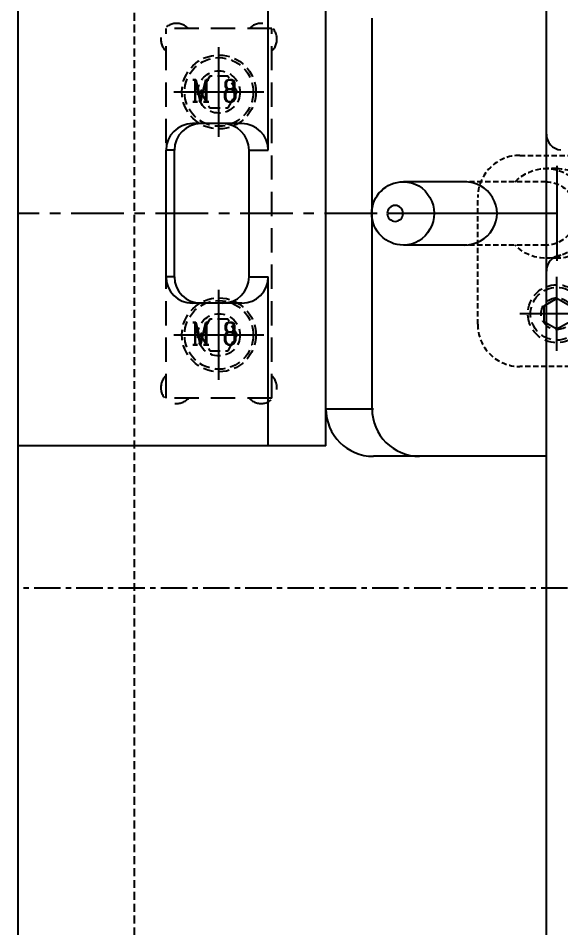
# Model space of a CAD drawing. Header units: millimetres. Extents: x 23075 to 24509, y -21593 to -20579.
# Drawn here: x 24032.1 to 24134.8, y -20931.2 to -20758.9 of the extents above; entities that cross this region are included whole.
import ezdxf

# ---------------------------------------------------------------- set-up
doc = ezdxf.new("R2010")
doc.units = ezdxf.units.MM
doc.header["$LTSCALE"] = 8
for name, pattern in [('ACAD_ISO08W100', [36, 24, -3, 6, -3]), ('CENTER', [2, 1.25, -0.25, 0.25, -0.25]), ('CENTER2', [1.125, 0.75, -0.125, 0.125, -0.125]), ('HIDDEN', [0.375, 0.25, -0.125]), ('HIDDEN2', [0.1875, 0.125, -0.0625])]:
    doc.linetypes.add(name, pattern=pattern)
for name, color, linetype in [('Cav-cor', 30, 'Continuous'), ('CL', 1, 'Continuous'), ('PIN', 5, 'Continuous'), ('SCREW', 52, 'HIDDEN'), ('SLIDE', 6, 'Continuous')]:
    doc.layers.add(name, color=color, linetype=linetype)
doc.layers.add('dim', color=3, linetype='Continuous', lineweight=15)
doc.styles.add('ROMANC', font='RomanC.ttf', dxfattribs={"width": 0.8, "height": 7})

# ---------------------------------------------------------------- blocks, each defined once
blk = doc.blocks.new('20160816.134715')
at = {"layer": 'SLIDE'}
for p, q in [((10.92, 88), (-47.35, 88)), ((0, 56), (0, 88)), ((10.92, 0), (10.92, 88)), ((-5, 61), (-14.35, 61)), ((-19.35, 32), (-19.35, 56)), ((-17.76, 56), (-19.35, 56)), ((-17.76, 32), (-17.76, 56)), ((-3.64, 32), (-3.64, 56)), ((-3.64, 56), (0, 56)), ((-17.76, 32), (-19.35, 32)), ((-3.64, 32), (0, 32)), ((0, 0), (0, 32)), ((-5, 27), (-14.35, 27)), ((10.92, 0), (-47.35, 0))]:
    blk.add_line(p, q, dxfattribs=at)
for centre, start, end in [((-14.35, 56), 90, 180), ((-12.76, 56), 90, 180), ((-8.64, 56), 0, 90), ((-5, 56), 0, 90), ((-14.35, 32), 180, 270), ((-12.76, 32), 180, 270), ((-8.64, 32), 270, 0), ((-5, 32), 270, 0)]:
    blk.add_arc(centre, 5, start, end, dxfattribs=at)
blk = doc.blocks.new('20100512.182342')
at = {"linetype": 'HIDDEN'}
blk.add_circle((0, 0), 5.5, dxfattribs=at)
at = {"layer": 'SCREW', "linetype": 'CENTER', "ltscale": 5}
for p, q in [((0, -7.04), (0, 7.04)), ((-7, 0), (7, 0))]:
    blk.add_line(p, q, dxfattribs=at)
at = {"layer": 'SCREW', "linetype": 'Continuous'}
blk.add_lwpolyline([(-1.44, 2.5), (-2.89, 0), (-1.44, -2.5), (1.44, -2.5), (2.89, 0), (1.44, 2.5)], close=True, dxfattribs=at)
at = {"layer": 'SCREW'}
for radius in [5, 3]:
    blk.add_circle((0, 0), radius, dxfattribs=at)
blk = doc.blocks.new('20160816.135720')
at = {"layer": 'CL', "linetype": 'ACAD_ISO08W100', "ltscale": 0.35}
for p, q in [((-30.61, 9), (-30.61, -9)), ((-30.61, 0), (0, 0))]:
    blk.add_line(p, q, dxfattribs=at)
at = {"layer": 'PIN', "linetype": 'HIDDEN2'}
for p, q in [((-30.61, 8.5), (-28.54, 8.5)), ((-28.54, 6), (-13.39, 6)), ((-28.54, -6), (-13.39, -6)), ((-30.61, -8.5), (-28.54, -8.5))]:
    blk.add_line(p, q, dxfattribs=at)
at = {"layer": 'PIN'}
for p, q in [((-13.39, 6), (-1.55, 6)), ((-13.39, -6), (-1.55, -6))]:
    blk.add_line(p, q, dxfattribs=at)
blk.add_circle((0, 0), 1.5, dxfattribs=at)
at = {"layer": 'PIN', "linetype": 'HIDDEN2'}
for centre, major_axis, start_param, end_param in [((-28.54, 0), (0, 8.5), 5.496057, 10.211906), ((-30.61, 0), (0, -8.5), 3.141593, 6.283185), ((-28.54, 0), (0, 6), 0, 3.141593)]:
    blk.add_ellipse(centre, major_axis=major_axis, ratio=0.965926, start_param=start_param, end_param=end_param, dxfattribs=at)
at = {"layer": 'PIN', "extrusion": (0, 0, -1)}
blk.add_ellipse((-13.06, 0), major_axis=(-6.21, 0), ratio=0.965926, start_param=4.712389, end_param=7.853982, dxfattribs=at)
at = {"layer": 'PIN'}
for ratio, start_param, end_param in [(0.965926, 0, 3.141593), (1, 3.141593, 6.283185)]:
    blk.add_ellipse((-1.55, 0), major_axis=(0, 6), ratio=ratio, start_param=start_param, end_param=end_param, dxfattribs=at)
blk = doc.blocks.new('cb_8')
at = {"linetype": 'HIDDEN'}
blk.add_circle((0, 0), 7, dxfattribs=at)
at = {"layer": 'SCREW', "linetype": 'CENTER2', "ltscale": 5}
for p, q in [((0, -8.5), (0, 8.5)), ((-8.5, 0), (8.5, 0))]:
    blk.add_line(p, q, dxfattribs=at)
at = {"layer": 'SCREW'}
blk.add_lwpolyline([(-1.73, 3), (-3.46, 0), (-1.73, -3), (1.73, -3), (3.46, 0), (1.73, 3)], close=True, dxfattribs=at)
for radius in [6.5, 4]:
    blk.add_circle((0, 0), radius, dxfattribs=at)
at = {"layer": 'dim', "style": 'ROMANC', "width": 0.8}
blk.add_text('M 8', height=4.186, dxfattribs=at).set_placement((-5.2, -1.86))

msp = doc.modelspace()

# ---------------------------------------------------------------- linework, layer by layer
for p, q in [((24032.076, -21063.885), (24032.076, -20669.885)), ((24090.341, -20832.885), (24090.341, -20758.885)), ((24099.076, -20832.885), (24099.076, -20758.885)), ((24090.341, -20832.885), (24099.341, -20832.885)), ((24132.076, -20841.885), (24099.341, -20841.885))]:
    msp.add_line(p, q)
at = {"color": 8, "linetype": 'HIDDEN', "ltscale": 0.75}
msp.add_line((24054.076, -20979.885), (24054.076, -20751.885), dxfattribs=at)
at = {"linetype": 'CENTER', "ltscale": 0.5}
msp.add_line((24432.076, -20866.885), (24032.076, -20866.885), dxfattribs=at)
at = {"linetype": 'HIDDEN2'}
msp.add_lwpolyline([(24141.076, -20824.885), (24127.076, -20824.885, -0.4142136), (24119.076, -20816.885), (24119.076, -20792.885, -0.4142136), (24127.076, -20784.885), (24141.076, -20784.885, -0.4142136), (24149.076, -20792.885), (24149.076, -20816.885, -0.4142136)], format="xyb", close=True, dxfattribs=at)
for centre in [(24099.341, -20832.885), (24108.076, -20832.885)]:
    msp.add_arc(centre, 9, 180, 270)
at = {"layer": 'Cav-cor', "color": 241}
msp.add_line((24132.076, -20984.885), (24132.076, -20748.885), dxfattribs=at)
at = {"layer": 'SLIDE', "linetype": 'HIDDEN', "ltscale": 2.3}
for p, q in [((24060.076, -20830.885), (24060.076, -20760.885)), ((24080.076, -20760.885), (24060.076, -20760.885)), ((24080.076, -20830.885), (24080.076, -20760.885)), ((24080.076, -20830.885), (24060.076, -20830.885))]:
    msp.add_line(p, q, dxfattribs=at)
at = {"layer": 'SLIDE', "linetype": 'CENTER'}
msp.add_line((24132.076, -20795.885), (24032.076, -20795.885), dxfattribs=at)
at = {"layer": 'SLIDE', "linetype": 'HIDDEN', "ltscale": 2.3}
for centre, start, end in [((24062.076, -20762.885), 41.81031, 228.18969), ((24078.076, -20762.885), 311.81031, 138.18969), ((24062.076, -20828.885), 131.81031, 318.18969), ((24078.076, -20828.885), 221.81031, 48.18969)]:
    msp.add_arc(centre, 3, start, end, dxfattribs=at)
at = {"layer": 'SLIDE'}
for centre, start, end in [((24135.076, -20780.871), 180, 265), ((24135.076, -20806.801), 95, 180)]:
    msp.add_arc(centre, 3, start, end, dxfattribs=at)

# ---------------------------------------------------------------- block references
at = {"linetype": 'Continuous', "rotation": 90}
msp.add_blockref('20100512.182342', (24134.076, -20814.885), dxfattribs=at)
at = {"layer": 'PIN', "xscale": -0.9999999999999996}
msp.add_blockref('20160816.135720', (24103.465, -20795.885), dxfattribs=at)
at = {"layer": 'SCREW'}
for p in [(24070.076, -20772.885), (24070.076, -20818.885)]:
    msp.add_blockref('cb_8', p, dxfattribs=at)
at = {"layer": 'SLIDE'}
msp.add_blockref('20160816.134715', (24079.422, -20839.885), dxfattribs=at)

doc.saveas('drawing.dxf')
